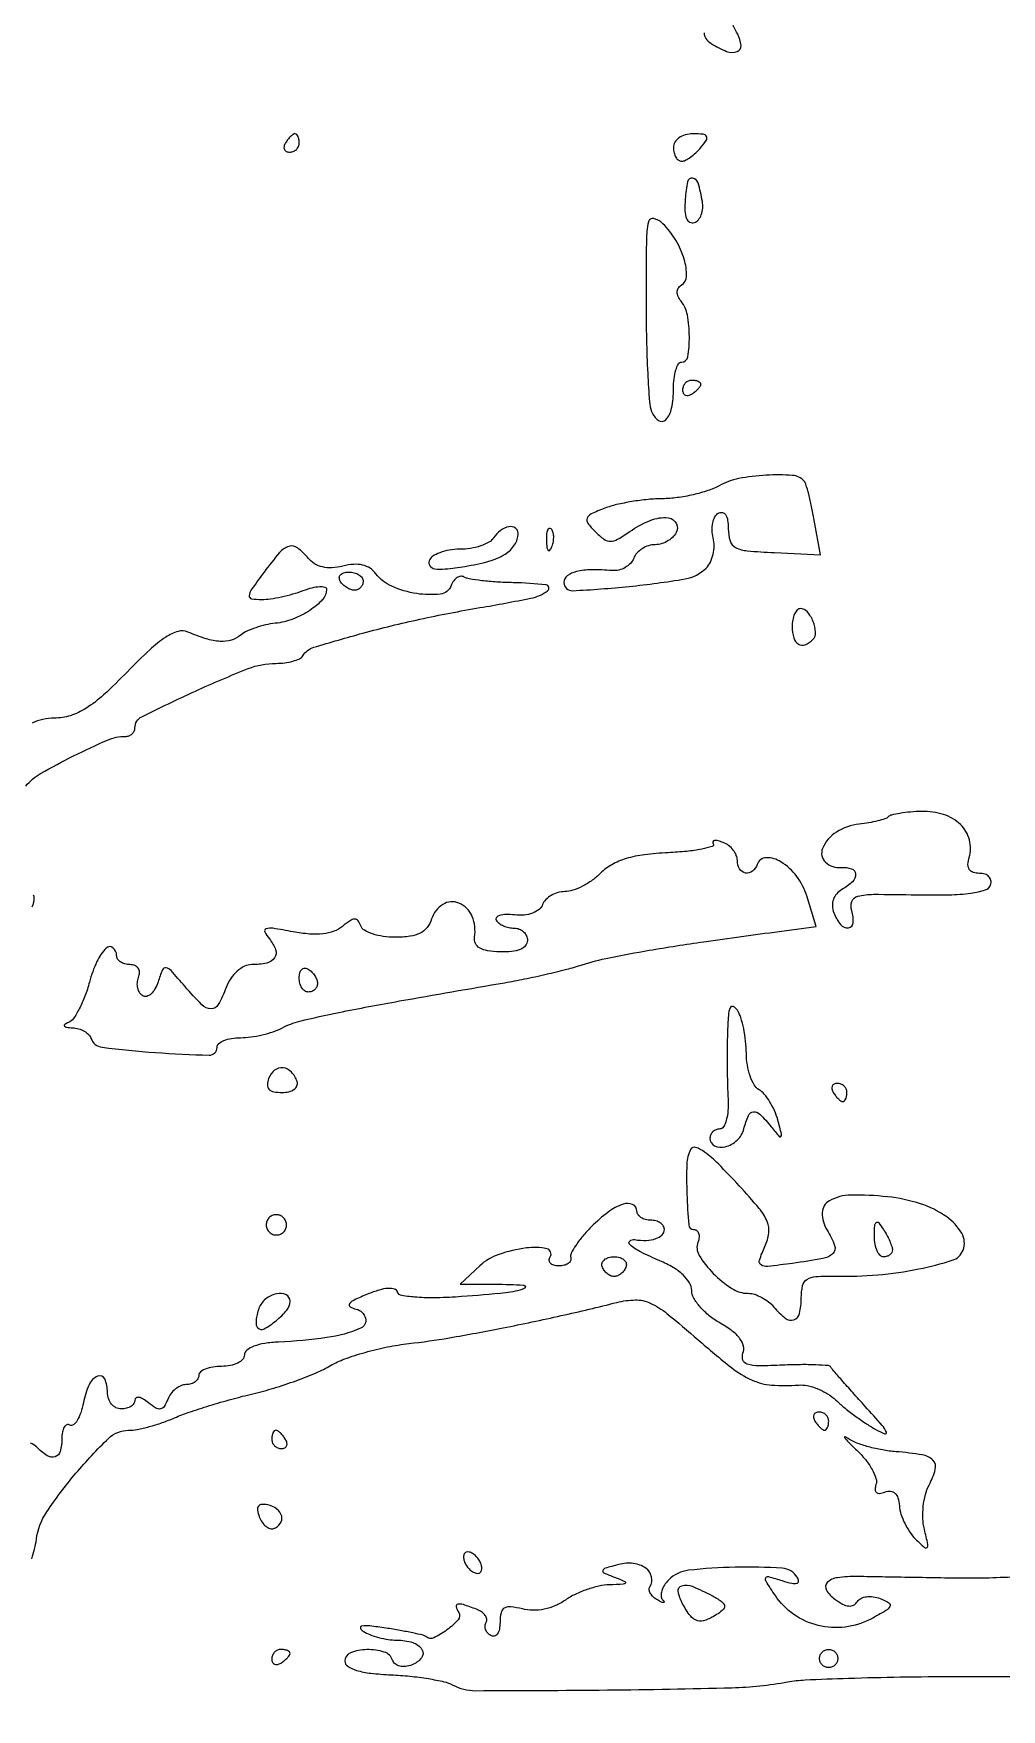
# Model space of a CAD drawing. Extents: x 0 to 4160, y 0 to 3120.
# Drawn here: x 2580.9 to 2686.9, y 1185.4 to 1369 of the extents above; entities that cross this region are included whole.
import ezdxf

# ---------------------------------------------------------------- set-up
doc = ezdxf.new("R2010")
doc.units = 0

msp = doc.modelspace()

# ---------------------------------------------------------------- linework, layer by layer
for points in [[(4159.499279, 606.274193, 0.000001), (4159.667734, 974.478125, 0.000057)], [(757.647081, 3119.740147, 0.000002), (520.492565, 3119.487217, 0.4139)], [(1964.75, 0.149832, 0.000016), (2717.930904, 0.232101, 0.000028), (3351.473438, 0.357111)], [(2654.366429, 1369.072109, 0.184875), (2654.539288, 1368.452232, 0.092369), (2655.144523, 1367.889518, 0.04653), (2656.825979, 1367.031586, 0.183421), (2657.968221, 1367.013311, 0.338573), (2658.402249, 1367.688867, 0.102746), (2658.035184, 1368.934259, -0.011948), (2657.155126, 1370.677546, -0.25237)], [(2580.041083, 1286.549502, -0.088795), (2581.67777, 1287.930718, -0.015073), (2585.288948, 1289.873977, -0.014359), (2589.007287, 1291.601019, -0.101876), (2590.945136, 1292, 0.08667), (2591.347928, 1292.070348, 0.094151), (2591.690134, 1292.272493, 0.100226), (2591.919025, 1292.573773, 0.112955), (2592, 1292.927637, -0.284653), (2592.763241, 1294.159658, -0.00802), (2598.632999, 1296.962443, -0.013581), (2604.425927, 1299.427258, -0.094057), (2607.443651, 1300, 0.031327), (2608.414532, 1300.06089, 0.037057), (2609.315889, 1300.242992, 0.040271), (2610.033781, 1300.508243, 0.146739), (2610.393209, 1300.827208, -0.182412), (2611.606319, 1301.761662, -0.007506), (2616.980105, 1303.309798, -0.01298), (2623.220377, 1304.833748, -0.011459), (2629.795413, 1306.102676, 0.007841), (2635.378326, 1307.13829, 0.11153), (2637.217554, 1307.962366, 0.679127), (2637.044038, 1308.599879, 0.022961), (2633.443214, 1308.837819, -0.010447), (2631.650188, 1308.911308, -0.013273), (2630.000093, 1309.05756, -0.011286), (2628.636454, 1309.246275, -0.09869), (2628.067125, 1309.458514, 0.165967), (2627.695971, 1309.543322, 0.121192), (2627.295, 1309.398996, 0.092824), (2626.923259, 1309.037209, 0.06194), (2626.642842, 1308.511645, -0.278923), (2625.454756, 1307.58886, -0.068456), (2622.873742, 1307.641384, -0.063431), (2620.135024, 1308.440013, -0.131573), (2618.405591, 1309.816013, 0.090128), (2617.765886, 1310.416695, 0.086923), (2616.947825, 1310.763305, 0.073911), (2615.947446, 1310.843308, 0.044568), (2614.770014, 1310.657125, -0.046275), (2613.589397, 1310.474559, -0.070837), (2612.558805, 1310.557703, -0.080691), (2611.691568, 1310.907082, -0.083711), (2610.991978, 1311.509666, 0.056268), (2609.804854, 1312.650816, 0.243644), (2608.87245, 1312.815926, 0.142024), (2607.857091, 1312.143598, 0.016782), (2606.158121, 1310, 0.005626), (2604.747559, 1308.04651, 0.133268), (2604.517247, 1307.413922, 0.395419), (2604.77806, 1307.083985, 0.037212), (2605.904963, 1307, 0.036462), (2606.839347, 1307.06823, 0.016569), (2608.046128, 1307.286479, 0.016305), (2609.308993, 1307.601768, 0.021517), (2610.4349, 1307.975249, -0.027665), (2611.41875, 1308.288241, -0.051293), (2612.246502, 1308.413508, -0.079847), (2612.807805, 1308.350572, -0.336887), (2613, 1308.097694, -0.189169), (2612.56131, 1306.979671, -0.060263), (2611.171719, 1305.803103, -0.05522), (2609.30565, 1304.850812, -0.063918), (2607.365869, 1304.388682, 0.029998), (2606.313981, 1304.212236, 0.025711), (2605.233917, 1303.904485, 0.026529), (2604.280429, 1303.521395, 0.064499), (2603.640993, 1303.117014, -0.101491), (2602.593868, 1302.557906, -0.085874), (2601.345239, 1302.411379, -0.062557), (2599.792253, 1302.693114, -0.026419), (2597.803113, 1303.435566, 0.177453), (2596.729518, 1303.498781, 0.072232), (2595.383438, 1302.870572, 0.042567), (2593.625808, 1301.489645, 0.012539), (2591.177675, 1299.086607, -0.014415), (2588.579592, 1296.555452, -0.044432), (2586.635676, 1295.063155, -0.065361), (2584.931878, 1294.270642, -0.076358), (2583.170016, 1294, 0.109692), (2580.757244, 1293.464228, 0.050047)], [(2580.749555, 1273.321583, 0.101636), (2580.984687, 1274.372445, 0.263731), (2580.863502, 1274.595242, 0.194304)], [(2580.698628, 1201.93232, 0.050808), (2581.207685, 1204.061749, -0.114821), (2582.33853, 1207.050075, -0.027986), (2585.533726, 1211.285014, -0.024693), (2589.10668, 1215.107269, -0.194841), (2591.310633, 1216, 0.048822), (2592.25028, 1216.091969, 0.017245), (2593.569048, 1216.400218, 0.016928), (2595.00399, 1216.840888, 0.019073), (2596.348871, 1217.362445, -0.019776), (2597.932142, 1217.973894, -0.007668), (2600.168201, 1218.699214, -0.007577), (2602.617585, 1219.411972, -0.009304), (2604.925854, 1219.999927, 0.016153), (2607.2285, 1220.620149, 0.013007), (2609.660894, 1221.430062, 0.013212), (2611.869848, 1222.296654, 0.032553), (2613.425854, 1223.077996, -0.045211), (2614.988468, 1223.813807, -0.018738), (2617.212595, 1224.531786, -0.018358), (2619.668888, 1225.127857, -0.022543), (2622, 1225.495152, 0.014665), (2626.451903, 1226.124912, 0.006364), (2632.332455, 1227.210682, 0.006179), (2638.705933, 1228.553592, 0.006991), (2644.786108, 1230.002929, -0.057861), (2646.830848, 1230.27523, -0.112194), (2648.435942, 1229.938727, -0.063117), (2650.288876, 1228.786882, -0.009158), (2653.691697, 1225.917481, 0.012126), (2657.348851, 1222.870566, 0.061634), (2659.608229, 1221.49383, 0.087424), (2661.753451, 1220.946648, 0.038701), (2664.686726, 1220.952583, -0.073096), (2665.662362, 1220.887563, -0.042325), (2666.78855, 1220.542796, -0.041282), (2667.883777, 1219.994436, -0.054038), (2668.771148, 1219.313274, 0.020214), (2669.67195, 1218.519649, 0.011478), (2670.820972, 1217.630001, 0.011447), (2672.021567, 1216.785503, 0.018494), (2673.084422, 1216.129282, 0.031678), (2674.154086, 1215.608867, 0.673604), (2674.33234, 1215.790979, 0.077491), (2673.864379, 1216.528239, 0.004082), (2672, 1218.618251, -0.001809), (2670.639982, 1220.128984, -0.002625), (2669.451304, 1221.473175, -0.001327), (2668.452034, 1222.621339, -0.044147), (2668.238481, 1222.917155, 0.245721), (2667.966364, 1223.084687, 0.007368), (2666.592129, 1223.160657, 0.013063), (2664.927079, 1223.184577, 0.00846), (2663.001117, 1223.129328, -0.009722), (2660.323037, 1223.059269, -0.074352), (2659.080212, 1223.236591, -0.241197), (2658.602839, 1223.693505, -0.176898), (2658.614941, 1224.438937, 0.151707), (2658.666116, 1225.221624, 0.103842), (2658.28183, 1226.032062, 0.070312), (2657.435099, 1226.870859, 0.03072), (2656.108628, 1227.737795, -0.040326), (2654.923578, 1228.545172, -0.043969), (2653.920233, 1229.511404, -0.048565), (2653.225756, 1230.485619, -0.130417), (2653.006323, 1231.301027, 0.136933), (2652.767627, 1232.144809, 0.068458), (2652.060614, 1233.011001, 0.05444), (2650.950802, 1233.838617, 0.034065), (2649.5, 1234.564447, -0.018325), (2647.465698, 1235.503395, -0.057842), (2646.215347, 1236.330874, -0.45583), (2646.209388, 1236.722005, -0.225523), (2646.75, 1236.881579, 0.045548), (2648.016411, 1236.798423, 0.076642), (2649.06249, 1236.987102, 0.109771), (2649.749056, 1237.408136, 0.203238), (2650, 1238, 0.148195), (2649.884432, 1238.381354, 0.098894), (2649.559375, 1238.70625, 0.082425), (2649.073457, 1238.925306, 0.064853), (2648.5, 1239, -0.064853), (2647.926543, 1239.074694, -0.082425), (2647.440625, 1239.29375, -0.098894), (2647.115568, 1239.618646, -0.148195), (2647, 1240, 0.298533), (2646.525587, 1240.723759, 0.18734), (2645.477679, 1240.765662, 0.0796), (2643.851768, 1239.899913, 0.034526), (2642, 1238.285025, 0.021206), (2641.060868, 1237.26102, 0.028618), (2640.307813, 1236.254986, 0.028486), (2639.798864, 1235.383129, 0.188466), (2639.75, 1234.890511, -0.183482), (2639.719722, 1234.552104, -0.131058), (2639.468601, 1234.261588, -0.09321), (2639.019316, 1234.065517, -0.056462), (2638.440983, 1234, -0.066118), (2637.889346, 1234.073267, -0.138808), (2637.521475, 1234.29375, -0.191142), (2637.392057, 1234.620352, -0.139169), (2637.5, 1235, 0.520174), (2637.12148, 1235.881153, 0.083793), (2634.886798, 1235.967343, 0.051192), (2631.854469, 1235.254338, 0.104576), (2629.769625, 1234), (2627.622877, 1232), (2631.478105, 1232, -0.018201), (2634.597675, 1231.886403, -0.806741), (2634.649868, 1231.516901, -0.063731), (2632.613423, 1231.048334, -0.006846), (2627.780102, 1230.635669, -0.01258), (2625.078306, 1230.510425, -0.023347), (2622.88483, 1230.566419, -0.021673), (2621.238472, 1230.757501, -0.279495), (2620.786144, 1231.141567, 0.247863), (2620.445891, 1231.466983, 0.08737), (2619.752821, 1231.538541, 0.055047), (2618.750502, 1231.354701, 0.024312), (2617.479203, 1230.905001, 0.011459), (2616.00561, 1230.261851, 0.1236), (2615.503979, 1229.855871, 0.452376), (2615.570456, 1229.536488, 0.070763), (2616.25, 1229.269285, -0.276554), (2617.267668, 1228.276608, -0.372734), (2616.728936, 1227.176433, -0.064884), (2613.03822, 1226.145897, -0.025238), (2607.75, 1225.656737, 0.027201), (2606.222058, 1225.509353, 0.052131), (2605.031347, 1225.199324, 0.074053), (2604.255866, 1224.768884, 0.233152), (2604, 1224.25, -0.191087), (2603.810654, 1223.772647, -0.088204), (2603.265625, 1223.367188, -0.068025), (2602.456773, 1223.092117, -0.048028), (2601.5, 1223, 0.038131), (2600.542644, 1222.926884, 0.057076), (2599.734375, 1222.70625, 0.074992), (2599.182831, 1222.382936, 0.226478), (2599, 1222, -0.138107), (2598.892621, 1221.618662, -0.100138), (2598.590803, 1221.29375, -0.085896), (2598.139376, 1221.074991, -0.070083), (2597.606989, 1221, 0.10262), (2597.028226, 1220.87995, 0.066761), (2596.441396, 1220.526292, 0.063089), (2595.93577, 1220.003897, 0.069278), (2595.595156, 1219.387376, -0.046359), (2595.210867, 1218.609902, -0.213606), (2594.805677, 1218.333767, -0.1854), (2594.289103, 1218.432755, -0.034203), (2593.488167, 1219.009821, 0.036596), (2592.916296, 1219.417708, 0.090467), (2592.437149, 1219.601328, 0.196891), (2592.132867, 1219.538603, 0.249676), (2592, 1219.289111, -0.154581), (2591.884546, 1218.924592, -0.097814), (2591.559375, 1218.614093, -0.080227), (2591.073563, 1218.404557, -0.061852), (2590.5, 1218.333333, -0.121457), (2589.927903, 1218.474384, -0.100741), (2589.440625, 1218.871875, -0.091482), (2589.113303, 1219.466399, -0.080377), (2589, 1220.166667, 0.104868), (2588.691483, 1221.621464, 0.411895), (2587.920253, 1221.921851, 0.187881), (2586.980103, 1220.989086, 0.055184), (2586.353246, 1219.016231, -0.030376), (2586.061405, 1217.910849, -0.056231), (2585.673804, 1217.068388, -0.089482), (2585.259097, 1216.597495, -0.315879), (2584.878246, 1216.575248, 0.238349), (2584.546421, 1216.603724, 0.167395), (2584.257985, 1216.353754, 0.090017), (2584.062483, 1215.810526, 0.0415), (2584, 1215.059017, -0.062927), (2583.825872, 1213.680929, -0.259641), (2583.267929, 1213.093242, -0.225645), (2582.402022, 1213.215766, -0.050286), (2581.213125, 1214.186875, 0.118707), (2580.583363, 1214.572198, 0.260173)], [(2687.981336, 1199.909532, -0.008911), (2684.770332, 1199.79984, -0.008449), (2681.5, 1199.80171, 0.000089), (2678.265621, 1199.857649, 0.0001), (2675.162822, 1199.910141, 0.000091), (2672.525489, 1199.953748, 0.000554), (2671.160671, 1199.974552, 0.0346), (2668.959936, 1199.853303, 0.167257), (2667.851575, 1199.310149, 0.346386), (2667.756019, 1198.495676, 0.097636), (2668.683825, 1197.489242, 0.035831), (2669.529849, 1196.959133, 0.096159), (2670.206478, 1196.752506, 0.14717), (2670.735808, 1196.852982, 0.135163), (2671.142741, 1197.23096, -0.14137), (2671.533025, 1197.584715, -0.080562), (2672.146999, 1197.771072, -0.068896), (2672.888323, 1197.768356, -0.057833), (2673.649075, 1197.568606, -0.041974), (2674.584337, 1197.109641, -0.382949), (2674.707269, 1196.711172, -0.154674), (2674.279363, 1196.241698, -0.009591), (2672.610964, 1195.318103, -0.091936), (2669.807881, 1194.441628, -0.090429), (2666.859702, 1194.620721, -0.091147), (2664.183447, 1195.824961, -0.095296), (2662.158736, 1197.887451, -0.005686), (2661.136622, 1199.465489, -0.254011), (2661.111708, 1199.843045, -0.367947), (2661.401482, 1199.977362, -0.009057), (2662.914, 1199.527295, 0.01873), (2663.958646, 1199.23832, 0.113021), (2664.517646, 1199.23422, 0.361964), (2664.696165, 1199.464974, 0.130087), (2664.566212, 1199.892866, 0.243302), (2662.91078, 1200.884938, 0.020501), (2657.773806, 1200.995737, 0.022846), (2652.64422, 1200.661247, 0.170267), (2650.47619, 1199.619048, 0.051459), (2649.999817, 1199.033045, 0.068958), (2649.707217, 1198.414809, 0.086456), (2649.633734, 1197.860783, 0.17497), (2649.797619, 1197.458722, -0.056966), (2649.971097, 1197.215557, -0.542517), (2649.921696, 1197.122558, -0.136802), (2649.691051, 1197.165381, -0.016779), (2649.233688, 1197.408773, -0.056818), (2648.782707, 1197.741834, -0.077896), (2648.471639, 1198.137969, -0.098612), (2648.343602, 1198.532752, -0.16924), (2648.417705, 1198.866844, 0.199769), (2648.591986, 1199.952124, 0.180837), (2647.954206, 1200.898658, 0.127888), (2646.618108, 1201.410229, 0.09202), (2645.017772, 1201.294397, 0.006487), (2643.512613, 1200.879852, 0.246626), (2643.267202, 1200.6441, 0.386517), (2643.378285, 1200.392513, 0.011084), (2644.553552, 1199.902281, -0.007625), (2645.681458, 1199.44094, -0.475958), (2645.733537, 1199.259024, -0.233211), (2645.490521, 1199.125337, -0.004224), (2643.972506, 1199.070285, 0.048426), (2642.839454, 1198.928397, 0.028073), (2641.518639, 1198.552183, 0.027845), (2640.224389, 1198.021245, 0.041535), (2639.168162, 1197.405232, -0.051258), (2638.06139, 1196.788201, -0.050381), (2636.845879, 1196.404885, -0.051733), (2635.610685, 1196.279166, -0.061066), (2634.445655, 1196.424284, 0.030695), (2633.155559, 1196.665089, 0.167191), (2632.470377, 1196.520368, 0.209687), (2632.10779, 1196.010258, 0.051183), (2632, 1194.960035, -0.047463), (2631.927931, 1194.202531, -0.105802), (2631.703298, 1193.672008, -0.18465), (2631.370076, 1193.446834, -0.198198), (2630.983688, 1193.510081, -0.07983), (2630.634034, 1193.812384, -0.091224), (2630.415897, 1194.19636, -0.100758), (2630.361422, 1194.600905, -0.122251), (2630.477945, 1194.964314, 0.183919), (2630.547528, 1195.326514, 0.117049), (2630.375571, 1195.725414, 0.08591), (2629.977945, 1196.102846, 0.055443), (2629.412469, 1196.395215, 0.011734), (2627.979666, 1196.906795, 0.124431), (2627.366057, 1196.950978, 0.43987), (2627.195529, 1196.682747, 0.072897), (2627.468991, 1196.050173, -0.328635), (2627.403417, 1195.246959, -0.054282), (2626.190076, 1194.125989, -0.052973), (2624.740669, 1193.273749, -0.289908), (2623.881483, 1193.393642, 0.118419), (2623.581766, 1193.544854, 0.005237), (2622.437061, 1193.802083, 0.008599), (2621.060205, 1194.071694, 0.006014), (2619.5, 1194.330117, 0.00922), (2617.72599, 1194.568683, 0.062994), (2616.845453, 1194.559363, 0.485863), (2616.713762, 1194.334522, 0.158433), (2617, 1193.986971, 0.050892), (2617.731871, 1193.618985, 0.026701), (2618.702976, 1193.307054, 0.026264), (2619.74231, 1193.091068, 0.036364), (2620.690983, 1193.015313, -0.071461), (2622.441779, 1192.751299, -0.182382), (2623.444825, 1191.983787, -0.314177), (2623.397428, 1191.072642, -0.136741), (2622.373352, 1190.313027, -0.060321), (2621.653839, 1190.132435, -0.089581), (2621.006636, 1190.166942, -0.111722), (2620.513309, 1190.407975, -0.143995), (2620.226637, 1190.82009, 0.242394), (2619.319446, 1191.705823, 0.079529), (2617.413324, 1191.972672, 0.086452), (2615.624893, 1191.62481, 0.311039), (2615, 1190.717467, 0.255952), (2615.313397, 1190.145356, 0.070206), (2616.281632, 1189.703267, 0.044311), (2617.848483, 1189.386342, 0.016884), (2620.071734, 1189.21426, -0.014619), (2622.136488, 1189.063846, -0.015549), (2624.146636, 1188.794801, -0.015302), (2625.856451, 1188.45754, -0.066517), (2626.821734, 1188.096197, 0.123722), (2629.303235, 1187.476191, 0.002009), (2643.779143, 1187.553952, 0.004515), (2657.409044, 1187.805026, 0.03828), (2663.5, 1188.440595, -0.033919), (2665.42132, 1188.65801, -0.003194), (2670.167229, 1188.840722, -0.004081), (2675.835169, 1188.976383, -0.0032), (2681.984183, 1189.033992, -0.00343), (2690.334501, 1189.001496, -0.019741)]]:
    msp.add_lwpolyline(points, format="xyb")
for points in [[(2608.5, 1357, 0.082592), (2608.343488, 1356.6179, 0.161196), (2608.3746, 1356.29375, 0.182303), (2608.586039, 1356.078288, 0.108972), (2608.940983, 1356, 0.093332), (2609.345238, 1356.076123, 0.09642), (2609.688914, 1356.29375, 0.099167), (2609.918938, 1356.618444, 0.105053), (2610, 1357, 0.042167), (2609.967655, 1357.382849, 0.061769), (2609.870461, 1357.70625, 0.081139), (2609.727648, 1357.92554, 0.210953), (2609.559017, 1358, 0.151918), (2609.34829, 1357.934461, 0.038439), (2609.066025, 1357.70625, 0.035638), (2608.768994, 1357.382774, 0.029505)], [(2651, 1356.5, 0.056567), (2651.06512, 1355.926247, 0.075975), (2651.257782, 1355.440625, 0.095133), (2651.542775, 1355.115056, 0.167044), (2651.877555, 1355, 0.117955), (2652.299442, 1355.100931, 0.036411), (2652.863015, 1355.440625, 0.034151), (2653.45889, 1355.925951, 0.031583), (2654, 1356.5, 0.027702), (2654.605635, 1357.317973, 0.285199), (2654.61621, 1357.719951, 0.243483), (2654.250092, 1357.95142, 0.02153), (2653.122445, 1358, 0.064485), (2652.286452, 1357.891732, 0.089651), (2651.603741, 1357.573317, 0.107148), (2651.159295, 1357.088601, 0.132926)], [(2652.284624, 1350.874862, 0.025521), (2652.258143, 1349.564187, 0.084515), (2652.428537, 1348.721266, 0.179752), (2652.78245, 1348.320824, 0.21003), (2653.284624, 1348.281952, 0.136496), (2653.723716, 1348.587603, 0.082288), (2654.044996, 1349.139511, 0.071609), (2654.203199, 1349.847004, 0.06287), (2654.166426, 1350.603744, 0.027191), (2653.697006, 1352.62222, 0.294289), (2653.094364, 1353.146007, 0.396649), (2652.54521, 1352.760442, 0.033061)], [(2648, 1339.581787, 0.005371), (2648.044097, 1335.476444, 0.007225), (2648.177656, 1331.760962, 0.005151), (2648.365925, 1328.662262, 0.07399), (2648.604785, 1327.587531, 0.142519), (2649.342283, 1326.61647, 0.376173), (2650.145332, 1326.682041, 0.146325), (2650.799802, 1327.941803, 0.047173), (2651, 1330.059017, -0.028163), (2651.063521, 1331.185864, -0.044168), (2651.257031, 1332.136086, -0.055002), (2651.53787, 1332.802055, -0.271874), (2651.875, 1333, 0.367023), (2652.566776, 1333.586848, 0.04223), (2652.741364, 1335.782437, 0.043136), (2652.522869, 1338.169511, 0.126236), (2651.841305, 1339.660972, -0.05981), (2651.512414, 1340.185203, -0.113006), (2651.406116, 1340.670172, -0.139135), (2651.528112, 1341.085372, -0.11423), (2651.857562, 1341.411968, 0.256361), (2652.432393, 1342.426942, 0.076078), (2652.177493, 1344.256051, 0.062517), (2651.256065, 1346.34627, 0.061408), (2649.842069, 1348.157931, 0.140196), (2648.843173, 1348.712512, 0.419105), (2648.25, 1348.336072, 0.050621), (2648.031417, 1346.364552, 0.002316)], [(2652, 1329.940983, 0.108972), (2652.078288, 1329.586039, 0.182303), (2652.29375, 1329.3746, 0.161196), (2652.6179, 1329.343488, 0.082592), (2653, 1329.5, 0.029505), (2653.382774, 1329.768994, 0.035638), (2653.70625, 1330.066025, 0.038439), (2653.934461, 1330.34829, 0.151918), (2654, 1330.559017, 0.210953), (2653.92554, 1330.727648, 0.081139), (2653.70625, 1330.870461, 0.061769), (2653.382849, 1330.967655, 0.042167), (2653, 1331, 0.105053), (2652.618444, 1330.918938, 0.099167), (2652.29375, 1330.688914, 0.09642), (2652.076123, 1330.345238, 0.093332)], [(2656, 1319.459047, -0.046852), (2654.779131, 1318.923702, -0.023348), (2653.151936, 1318.468238, -0.022949), (2651.408954, 1318.150448, -0.03122), (2649.8151, 1318.035435, 0.022178), (2648.211576, 1317.948817, 0.01609), (2646.438671, 1317.716147, 0.01631), (2644.766819, 1317.385444, 0.033868), (2643.495414, 1316.998257, 0.016269), (2641.973827, 1316.362358, 0.1886), (2641.532593, 1315.906943, 0.269227), (2641.60251, 1315.368883, 0.032561), (2642.421655, 1314.435487, 0.037225), (2643.383064, 1313.607487, 0.160616), (2644.090005, 1313.374741, 0.131536), (2644.878039, 1313.586088, 0.021857), (2646.213847, 1314.437231, -0.052232), (2648.291789, 1315.590406, -0.097831), (2650.165702, 1315.9844, -0.223557), (2651.188516, 1315.518176, -0.27397), (2651.361626, 1314.5, -0.093208), (2651.008218, 1313.926523, -0.06679), (2650.430462, 1313.440625, -0.064917), (2649.72579, 1313.11213, -0.076792), (2649, 1313, 0.076512), (2648.274377, 1312.888308, 0.064861), (2647.570195, 1312.561088, 0.066801), (2646.993156, 1312.077083, 0.093533), (2646.640612, 1311.505832, -0.098591), (2646.287523, 1310.946327, -0.073593), (2645.711733, 1310.495406, -0.071084), (2645.008285, 1310.218086, -0.079906), (2644.283623, 1310.164276, 0.023235), (2642.010985, 1310.252709, 0.058195), (2640.366414, 1310.048016, 0.098053), (2639.359952, 1309.579629, 0.239356), (2639, 1308.87079, 0.429059), (2639.95923, 1307.958742, 0.012546), (2646.145431, 1308.426743, 0.01643), (2652.267179, 1309.248614, 0.156019), (2654.587001, 1310.444144, 0.084697), (2655.043346, 1311.088244, 0.055057), (2655.346006, 1311.950944, 0.053622), (2655.459297, 1312.888393, 0.067327), (2655.353476, 1313.756307, -0.054856), (2655.232499, 1314.578021, -0.060478), (2655.30012, 1315.378865, -0.068773), (2655.535811, 1316.040151, -0.135194), (2655.912882, 1316.446158, -0.184216), (2656.352598, 1316.530372, -0.210263), (2656.706388, 1316.293691, -0.106213), (2656.931913, 1315.685455, -0.035875), (2657, 1314.737728, 0.076009), (2657.201791, 1313.417977, 0.200259), (2657.805151, 1312.699811, 0.096911), (2659.075751, 1312.32956, 0.011183), (2662.055058, 1312.126764), (2667.110117, 1311.896106), (2666.422399, 1315.698053, 0.007978), (2666.128105, 1317.188807, 0.010868), (2665.812269, 1318.522096, 0.007937), (2665.508645, 1319.618289, 0.111547), (2665.311094, 1319.972912, 0.196249), (2664.034244, 1320.594105, 0.030097), (2661.151436, 1320.608646, 0.033974), (2658.134122, 1320.23547, 0.079141)], [(2631.29969, 1313.75, -0.124118), (2630.788872, 1313.269632, -0.045845), (2629.878138, 1312.867188, -0.041918), (2628.758423, 1312.59237, -0.039243), (2627.583333, 1312.5, 0.040978), (2626.435817, 1312.405797, 0.050301), (2625.398441, 1312.125011, 0.058524), (2624.611274, 1311.713433, 0.164039), (2624.241147, 1311.223441, 0.243554), (2624.327103, 1310.677116, 0.198907), (2624.839793, 1310.366828, 0.064905), (2626.007574, 1310.341216, 0.01182), (2628.157814, 1310.62526, 0.02809), (2630.785242, 1311.188415, 0.072422), (2632.559215, 1311.96345, 0.109984), (2633.593504, 1312.977624, 0.139829), (2633.984687, 1314.25, 0.257523), (2633.68516, 1314.820208, 0.194171), (2632.978409, 1314.963074, 0.114822), (2632.049895, 1314.55647, 0.09031)], [(2637.078947, 1313.416667, 0.018894), (2637.137993, 1312.670344, 0.168741), (2637.279315, 1312.37858, 0.470617), (2637.461564, 1312.395823, 0.054073), (2637.683114, 1312.8125, 0.051402), (2637.839148, 1313.359369, 0.05415), (2637.876576, 1313.916927, 0.060344), (2637.797407, 1314.402231, 0.126455), (2637.604167, 1314.729167, 0.296942), (2637.385309, 1314.77538, 0.208169), (2637.200665, 1314.592839, 0.077125), (2637.089945, 1314.112848, 0.028489)], [(2617, 1309, -0.092995), (2616.928382, 1308.618268, -0.096318), (2616.723586, 1308.29375, -0.099231), (2616.418051, 1308.076556, -0.105429), (2616.059017, 1308, -0.089642), (2615.653442, 1308.073302, -0.053229), (2615.2129, 1308.29375, -0.051032), (2614.806203, 1308.617485, -0.06081), (2614.5, 1309, -0.139169), (2614.392057, 1309.379648, -0.191142), (2614.521475, 1309.70625, -0.138808), (2614.889346, 1309.926733, -0.066118), (2615.440983, 1310, -0.062283), (2616.037096, 1309.925455, -0.080552), (2616.542039, 1309.70625, -0.097988), (2616.879982, 1309.381379, -0.153634)], [(2664, 1304, 0.069473), (2664.16822, 1302.79516, 0.186855), (2664.680805, 1302.116527, 0.235241), (2665.420792, 1302.047981, 0.104297), (2666.264432, 1302.597766, 0.214275), (2666.569868, 1303.401339, 0.081237), (2666.300655, 1304.599301, 0.081579), (2665.665438, 1305.6448, 0.218907), (2664.893011, 1306, 0.208972), (2664.551578, 1305.850784, 0.081888), (2664.262322, 1305.4125, 0.06238), (2664.065528, 1304.765672, 0.042713)], [(2674.516511, 1283.183177, -0.117376), (2674.165449, 1282.96711, -0.01801), (2673.37234, 1282.737315, -0.019284), (2672.398708, 1282.532397, -0.015666), (2671.342281, 1282.386167, 0.114186), (2668.857583, 1281.525079, 0.154673), (2667.331484, 1279.723827, 0.313393), (2667.652019, 1278.230369, 0.212188), (2669.357629, 1277.638889, -0.09854), (2670.50464, 1277.509789, -0.314798), (2670.947436, 1276.930107, -0.21568), (2670.608208, 1276.0869, -0.063396), (2669.45942, 1275.237228, 0.084567), (2668.876573, 1274.766926, 0.09686), (2668.515176, 1274.150133, 0.095713), (2668.410208, 1273.436521, 0.080576), (2668.566409, 1272.687538, 0.076136), (2669.301622, 1271.398644, 0.258001), (2670.164236, 1271.038564, 0.363671), (2670.690116, 1271.587836, 0.093615), (2670.530603, 1272.903579, -0.164063), (2670.548768, 1273.918442, -0.251532), (2671.186548, 1274.494775, -0.060915), (2672.915163, 1274.703755, -0.004647), (2677.620608, 1274.653579, 0.009517), (2681.178101, 1274.650294, 0.029034), (2683.585285, 1274.833986, 0.041248), (2685.152765, 1275.179018, 0.240288), (2685.740727, 1275.75, 0.132209), (2685.77193, 1276.22557, 0.145472), (2685.556647, 1276.632812, 0.121607), (2685.114639, 1276.905981, 0.078042), (2684.515946, 1277, -0.079644), (2683.826103, 1277.110585, -0.172165), (2683.406805, 1277.435259, -0.155343), (2683.260512, 1277.97928, -0.061791), (2683.391979, 1278.75, 0.139773), (2683.419994, 1280.664936, 0.135188), (2682.437161, 1282.335213, 0.115419), (2680.581651, 1283.448378, 0.084945), (2678.199732, 1283.786616, 0.014537), (2676.948287, 1283.714583, 0.018958), (2675.810197, 1283.572178, 0.016815), (2674.886023, 1283.388666, 0.139839)], [(2655.352179, 1280.238546, -0.490664), (2655.239061, 1279.937209, -0.026053), (2654.090558, 1279.64726, -0.024584), (2652.453059, 1279.406406, -0.013227), (2650.416882, 1279.262765, 0.020594), (2647.813221, 1279.040509, 0.042195), (2645.811563, 1278.612451, 0.053542), (2644.25214, 1277.94946, 0.069214), (2643.012765, 1277.012765, -0.041478), (2642.102894, 1276.242511, -0.035952), (2641.035178, 1275.59125, -0.037603), (2639.976329, 1275.142745, -0.081554), (2639.106989, 1275, 0.068977), (2638.342611, 1274.894047, 0.063001), (2637.610118, 1274.583225, 0.066744), (2637.018632, 1274.123759, 0.103028), (2636.669529, 1273.581191, -0.134101), (2636.270698, 1273.037637, -0.07927), (2635.564861, 1272.640075, -0.066313), (2634.637473, 1272.430436, -0.049846), (2633.590402, 1272.440619, 0.029785), (2632.65388, 1272.48728, 0.068247), (2631.956311, 1272.384667, 0.147946), (2631.608995, 1272.15905, 0.324333), (2631.586878, 1271.859428, 0.09969), (2631.895049, 1271.53015, 0.052249), (2632.385296, 1271.252457, 0.049028), (2632.968421, 1271.06374, 0.053806), (2633.559017, 1271, -0.093034), (2634.109086, 1270.896757, -0.09633), (2634.576711, 1270.601534, -0.099224), (2634.889686, 1270.161088, -0.105386), (2635, 1269.643519, -0.18166), (2634.788674, 1269.08106, -0.115341), (2634.213386, 1268.668332, -0.074237), (2633.269107, 1268.432785, -0.032892), (2631.981894, 1268.393519, -0.03056), (2630.622517, 1268.524927, -0.092085), (2629.748372, 1268.835249, -0.15479), (2629.298409, 1269.329151, -0.149202), (2629.206936, 1270, 0.139678), (2628.937904, 1272.291703, 0.196104), (2627.50327, 1273.736951, 0.245624), (2625.733575, 1273.595211, 0.17728), (2624.5, 1272, -0.088058), (2624.009282, 1271.064269, -0.11219), (2623.258985, 1270.446667, -0.084292), (2622.142775, 1270.104974, -0.03223), (2620.515946, 1270, -0.03495), (2619.202972, 1270.091888, -0.045135), (2618.026933, 1270.367188, -0.052169), (2617.137604, 1270.769042, -0.181322), (2616.745955, 1271.25, 0.079943), (2616.456408, 1271.8005, 0.243839), (2616.087478, 1271.978121, 0.141652), (2615.571268, 1271.812151, 0.024365), (2614.738424, 1271.190466, -0.08573), (2613.797844, 1270.653284, -0.059751), (2612.604703, 1270.375793, -0.047741), (2611.127936, 1270.355501, -0.025865), (2609.325803, 1270.597323, 0.006843), (2607.119456, 1270.979288, 0.113413), (2606.380313, 1270.928856, 0.465532), (2606.234833, 1270.589897, 0.056489), (2606.741324, 1269.814847, -0.083902), (2607.415288, 1268.649325, -0.244334), (2607.305175, 1267.754313, -0.190869), (2606.445614, 1267.176416, -0.053727), (2604.808582, 1267, 0.112202), (2604.010679, 1266.818665, 0.070214), (2603.209797, 1266.285745, 0.063065), (2602.507495, 1265.480956, 0.057116), (2602, 1264.5, -0.034933), (2601.130106, 1262.618943, -0.281098), (2600.337972, 1262.165663, -0.193152), (2599.346627, 1262.596428, -0.017358), (2597.474406, 1264.628138, 0.006586), (2595.957874, 1266.346714, 0.169304), (2595.419993, 1266.639981, 0.346261), (2595.019014, 1266.419394, 0.023467), (2594.536061, 1265.113618, -0.049332), (2594.202782, 1264.338161, -0.082047), (2593.763146, 1263.781218, -0.119292), (2593.29288, 1263.523469, -0.207266), (2592.85983, 1263.58663, -0.11719), (2592.519938, 1263.927537, -0.081778), (2592.313961, 1264.43236, -0.074992), (2592.270074, 1265.020359, -0.07293), (2592.400442, 1265.601151, 0.09076), (2592.503811, 1266.152345, 0.149089), (2592.36845, 1266.603253, 0.151904), (2592.007196, 1266.896377, 0.095326), (2591.468615, 1267, -0.066306), (2590.907207, 1267.074778, -0.083434), (2590.431406, 1267.29375, -0.099317), (2590.113181, 1267.618655, -0.145266), (2590, 1268, 0.224867), (2589.596815, 1268.851165, 0.382654), (2588.864038, 1268.818253, 0.092817), (2587.831211, 1267.340136, 0.040459), (2587.020851, 1265.077436, -0.024093), (2586.526049, 1263.539172, -0.029578), (2585.912894, 1262.160694, -0.030451), (2585.275373, 1261.093638, -0.147805), (2584.732307, 1260.656383, 0.045514), (2584.321482, 1260.444921, 0.437427), (2584.290099, 1260.272238, 0.201385), (2584.522572, 1260.136521, 0.020911), (2585.166667, 1260.078947, -0.05767), (2585.830224, 1259.970129, -0.058697), (2586.44718, 1259.712899, -0.064767), (2586.927888, 1259.353773, -0.120088), (2587.185437, 1258.943689, 0.289748), (2588.408624, 1257.944398, 0.012089), (2594.272603, 1257.375175, 0.011659), (2600.125033, 1257.086565, 0.421837), (2601, 1257.939109, -0.221207), (2601.188883, 1258.345154, -0.077131), (2601.753687, 1258.688363, -0.058651), (2602.583288, 1258.922352, -0.039456), (2603.565741, 1259, 0.034007), (2604.691919, 1259.076684, 0.023093), (2605.956213, 1259.309559, 0.023323), (2607.161608, 1259.649619, 0.042473), (2608.10056, 1260.053818, -0.06355), (2610.086924, 1260.811639, -0.00918), (2614.328598, 1261.756495, -0.006519), (2620.969731, 1263.018422, -0.001405), (2632.5, 1265.02058, 0.00832), (2634.670281, 1265.428432, 0.006135), (2637.059375, 1265.949323, 0.006203), (2639.306361, 1266.497637, 0.013779), (2641, 1266.983377, -0.026113), (2643.948138, 1267.750772, -0.008675), (2648.338369, 1268.572738, -0.006576), (2654.317823, 1269.504483, -0.00259), (2662.573665, 1270.636336), (2666.64733, 1271.173338), (2665.59692, 1274.529333, 0.085496), (2664.502801, 1276.662537, 0.090483), (2662.775656, 1278.258139, 0.148535), (2661.162953, 1278.705235, 0.313927), (2660.166667, 1277.974483, -0.140621), (2659.642372, 1277.222725, -0.221837), (2658.893107, 1277.034765, -0.214358), (2658.248017, 1277.488653, -0.134637), (2658, 1278.393011, 0.099245), (2657.884326, 1278.970043, 0.066853), (2657.544118, 1279.551764, 0.063789), (2657.041363, 1280.049809, 0.071843), (2656.448062, 1280.381557, 0.029523), (2655.880259, 1280.5618, 0.094811), (2655.485972, 1280.585205, 0.281928), (2655.328867, 1280.458327, 0.22757)], [(2612, 1264.940983, -0.105429), (2611.923444, 1264.581949, -0.099231), (2611.70625, 1264.276414, -0.096318), (2611.381732, 1264.071618, -0.092995), (2611, 1264, -0.153634), (2610.618621, 1264.120018, -0.097988), (2610.29375, 1264.457961, -0.080552), (2610.074545, 1264.962904, -0.062283), (2610, 1265.559017, -0.066118), (2610.073267, 1266.110654, -0.138808), (2610.29375, 1266.478525, -0.191142), (2610.620352, 1266.607943, -0.139169), (2611, 1266.5, -0.06081), (2611.382515, 1266.193797, -0.051032), (2611.70625, 1265.7871, -0.053229), (2611.926698, 1265.346558, -0.089642)], [(2656.913996, 1259.5, 0.005591), (2656.882216, 1257.731524, 0.003811), (2656.883894, 1255.720312, 0.00384), (2656.915204, 1253.780116, 0.00772), (2656.975301, 1252.25, -0.031382), (2656.965278, 1251.004801, -0.049787), (2656.784711, 1249.954688, -0.065536), (2656.47746, 1249.229308, -0.265821), (2656.076618, 1249, 0.091749), (2655.665616, 1248.923942, 0.09593), (2655.316256, 1248.70625, 0.099459), (2655.082468, 1248.381535, 0.10684), (2655, 1248, 0.281425), (2655.5095, 1247.166479, 0.186298), (2656.657974, 1247.045322, 0.12179), (2657.977815, 1247.776075, 0.142701), (2658.710251, 1249, -0.034211), (2659.209078, 1250.484486, -0.280683), (2659.761401, 1250.887992, -0.224133), (2660.474477, 1250.62177, -0.023401), (2661.691536, 1249.25, 0.005664), (2662.575154, 1248.179914, 0.443174), (2662.771817, 1248.173048, 0.261568), (2662.838667, 1248.424646, 0.003658), (2662.420785, 1250, 0.038017), (2662.058518, 1251.01569, 0.034438), (2661.536431, 1252.000534, 0.03617), (2660.942796, 1252.817103, 0.085508), (2660.369006, 1253.29969, -0.130692), (2659.841826, 1253.830243, -0.047315), (2659.397647, 1254.804562, -0.042932), (2659.091695, 1256.016065, -0.039213), (2658.984687, 1257.29969, 0.026478), (2658.907515, 1258.634991, 0.023963), (2658.689119, 1260.000534, 0.024708), (2658.37417, 1261.204236, 0.067205), (2658, 1262, 0.132258), (2657.553112, 1262.403218, 0.432277), (2657.219274, 1262.283263, 0.085004), (2657.010355, 1261.430309, 0.010365)], [(2606.654592, 1254.542264, 0.081514), (2606.510442, 1253.844561, 0.202481), (2606.689825, 1253.365797, 0.158084), (2607.20553, 1253.084618, 0.046434), (2608.114718, 1253, 0.056567), (2608.876637, 1253.086475, 0.099336), (2609.452526, 1253.346453, 0.142315), (2609.756874, 1253.733785, 0.178101), (2609.770833, 1254.1875, 0.108471), (2609.143401, 1255.239343, 0.17771), (2608.226869, 1255.699278, 0.199197), (2607.308508, 1255.435308, 0.133599)], [(2668.5, 1253, 0.029505), (2668.768994, 1252.617226, 0.035638), (2669.066025, 1252.29375, 0.038439), (2669.34829, 1252.065539, 0.151918), (2669.559017, 1252, 0.210953), (2669.727648, 1252.07446, 0.081139), (2669.870461, 1252.29375, 0.061769), (2669.967655, 1252.617151, 0.042167), (2670, 1253, 0.105053), (2669.918938, 1253.381556, 0.099167), (2669.688914, 1253.70625, 0.09642), (2669.345238, 1253.923877, 0.093332), (2668.940983, 1254, 0.108972), (2668.586039, 1253.921712, 0.182303), (2668.3746, 1253.70625, 0.161196), (2668.343488, 1253.3821, 0.082592)], [(2652.870906, 1246.75, 0.111939), (2652.457937, 1245.157376, 0.016967), (2652.468426, 1241.847024, 0.010993), (2652.667164, 1238.487316, 0.390663), (2653.195679, 1238, -0.159945), (2653.539149, 1237.887242, -0.151749), (2653.757768, 1237.590646, -0.111354), (2653.80858, 1237.139659, -0.06429), (2653.679223, 1236.606453, 0.233943), (2653.815226, 1235.151636, 0.056094), (2655.355877, 1233.186503, 0.055516), (2657.393675, 1231.528805, 0.143979), (2659.192007, 1231, -0.078493), (2659.881281, 1230.891123, -0.044353), (2660.661635, 1230.559375, -0.042939), (2661.408256, 1230.073993, -0.054002), (2662, 1229.5, 0.051485), (2663.248116, 1228.2771, 0.251929), (2664.187679, 1228.107362, 0.26468), (2664.813385, 1228.794769, 0.055294), (2665, 1230.477081, -0.052402), (2665.14353, 1231.842841, -0.200858), (2665.620257, 1232.530989, -0.130408), (2666.595652, 1232.842519, -0.017875), (2668.75, 1232.872787, 0.026917), (2673.384786, 1233.021729, 0.028822), (2677.870571, 1233.670229, 0.025463), (2681.545455, 1234.616867, 0.229233), (2682.723911, 1235.722906, 0.226865), (2682.576222, 1237.570425, 0.107818), (2680.927126, 1239.37376, 0.076244), (2678.048484, 1240.810916, 0.051373), (2674.448632, 1241.571416, 0.029756), (2670.427795, 1241.756698, 0.122732), (2668.090764, 1241.140776, 0.269367), (2667.297185, 1239.824716, 0.143822), (2667.819288, 1237.933134, -0.046894), (2668.65606, 1236.249617, -0.301016), (2668.461083, 1235.366179, -0.148495), (2667.360255, 1234.801494, -0.01145), (2664.041524, 1234.278744, -0.006595), (2661.323058, 1233.95056, -0.165798), (2660.601065, 1234.113265, -0.350543), (2660.416413, 1234.625121, -0.024863), (2661.01565, 1236.135002, 0.074036), (2661.439828, 1237.611657, 0.133743), (2661.272908, 1238.849995, 0.074501), (2660.390895, 1240.293058, 0.012035), (2658.210323, 1242.772179, 0.00889), (2655.914996, 1245.171441, 0.037384), (2654.410447, 1246.477837, 0.083436), (2653.428403, 1246.981387, 0.365439)], [(2606.552786, 1239.08541, 0.099038), (2606.401684, 1238.679226, 0.097945), (2606.417584, 1238.244476, 0.097945), (2606.597789, 1237.848514, 0.099038), (2606.91459, 1237.552786, 0.099038), (2607.320774, 1237.401684, 0.097945), (2607.755524, 1237.417584, 0.097945), (2608.151486, 1237.597789, 0.099038), (2608.447214, 1237.91459, 0.099038), (2608.598316, 1238.320774, 0.097945), (2608.582416, 1238.755524, 0.097945), (2608.402211, 1239.151486, 0.099038), (2608.08541, 1239.447214, 0.099038), (2607.679226, 1239.598316, 0.097945), (2607.244476, 1239.582416, 0.097945), (2606.848514, 1239.402211, 0.099038)], [(2674.984687, 1235.75, -0.133323), (2674.913292, 1235.464042, -0.102891), (2674.701752, 1235.220313, -0.089496), (2674.380956, 1235.056386, -0.073605), (2674, 1235, -0.210568), (2673.618823, 1235.167975, -0.082215), (2673.298248, 1235.660938, -0.062416), (2673.082804, 1236.388595, -0.042523), (2673.015313, 1237.25, -0.011293), (2673.050422, 1238.444209, -0.220444), (2673.218347, 1238.762149, -0.409657), (2673.479509, 1238.728886, -0.023197), (2674, 1238, -0.019837), (2674.372171, 1237.370687, -0.02047), (2674.689119, 1236.720312, -0.020703), (2674.916329, 1236.136466, -0.077483)], [(2645.808333, 1233.925, -0.073624), (2645.600259, 1233.514089, -0.066918), (2645.276198, 1233.165781, -0.070382), (2644.889952, 1232.930417, -0.102038), (2644.5, 1232.85, -0.102038), (2644.110048, 1232.930417, -0.070382), (2643.723802, 1233.165781, -0.066918), (2643.399741, 1233.514089, -0.073624), (2643.191667, 1233.925, -0.159683), (2643.189601, 1234.333474, -0.143818), (2643.428177, 1234.684219, -0.107546), (2643.888977, 1234.920344, -0.064908), (2644.5, 1235, -0.064908), (2645.111023, 1234.920344, -0.107546), (2645.571823, 1234.684219, -0.143818), (2645.810399, 1234.333474, -0.159683)], [(2605.58345, 1229.356872, 0.034126), (2605.378864, 1228.691214, 0.042229), (2605.284831, 1228.049722, 0.047534), (2605.302832, 1227.518237, 0.165627), (2605.452295, 1227.214371, 0.333018), (2606.160369, 1227.112807, 0.046577), (2607.46553, 1227.99342, 0.046234), (2608.650163, 1229.163094, 0.176641), (2609, 1230.122445, 0.284892), (2608.557524, 1230.835983, 0.171933), (2607.536235, 1230.959234, 0.114217), (2606.331037, 1230.380197, 0.13304)], [(2666.5, 1217, 0.029505), (2666.768994, 1216.617226, 0.035638), (2667.066025, 1216.29375, 0.038439), (2667.34829, 1216.065539, 0.151918), (2667.559017, 1216, 0.210953), (2667.727648, 1216.07446, 0.081139), (2667.870461, 1216.29375, 0.061769), (2667.967655, 1216.617151, 0.042167), (2668, 1217, 0.105053), (2667.918938, 1217.381556, 0.099167), (2667.688914, 1217.70625, 0.09642), (2667.345238, 1217.923877, 0.093332), (2666.940983, 1218, 0.108972), (2666.586039, 1217.921712, 0.182303), (2666.3746, 1217.70625, 0.161196), (2666.343488, 1217.3821, 0.082592)], [(2607, 1215, 0.105053), (2607.081062, 1214.618444, 0.099167), (2607.311086, 1214.29375, 0.09642), (2607.654762, 1214.076123, 0.093332), (2608.059017, 1214, 0.108972), (2608.413961, 1214.078288, 0.182303), (2608.6254, 1214.29375, 0.161196), (2608.656512, 1214.6179, 0.082592), (2608.5, 1215, 0.029505), (2608.231006, 1215.382774, 0.035638), (2607.933975, 1215.70625, 0.038439), (2607.65171, 1215.934461, 0.151918), (2607.440983, 1216, 0.210953), (2607.272352, 1215.92554, 0.081139), (2607.129539, 1215.70625, 0.061769), (2607.032345, 1215.382849, 0.042167)], [(2671.068134, 1213.829176, -0.034368), (2672.017595, 1212.802407, -0.04208), (2672.748344, 1211.719185, -0.047228), (2673.182082, 1210.734687, -0.161981), (2673.181684, 1210.045051, 0.069661), (2673.08182, 1209.504403, 0.23407), (2673.223266, 1209.184496, 0.210617), (2673.579705, 1209.082206, 0.057741), (2674.159022, 1209.230781, -0.107666), (2674.781127, 1209.326013, -0.17589), (2675.264831, 1209.115307, -0.132816), (2675.590561, 1208.581238, -0.052146), (2675.745717, 1207.7256, 0.059041), (2675.922175, 1206.823314, 0.035411), (2676.329596, 1205.808764, 0.035039), (2676.886088, 1204.842903, 0.050554), (2677.51605, 1204.085469, 0.010056), (2678.509855, 1203.148654, 0.41501), (2678.777774, 1203.162324, 0.242276), (2678.866852, 1203.50035, 0.005627), (2678.480774, 1205.156859, -0.050995), (2678.316934, 1206.333693, -0.035659), (2678.363648, 1207.673285, -0.036077), (2678.596381, 1208.964948, -0.060325), (2678.995989, 1209.992506, 0.056508), (2679.682658, 1211.719213, 0.267586), (2679.422071, 1212.709476, 0.159605), (2678.254763, 1213.308343, 0.019724), (2675.376377, 1213.649679, -0.02504), (2673.881388, 1213.843094, -0.022509), (2672.35825, 1214.189685, -0.023145), (2671.020282, 1214.625711, -0.063287), (2670.143186, 1215.090978, 0.064718), (2669.794724, 1215.274554, 0.744142), (2669.737075, 1215.198235, 0.039271), (2670.16051, 1214.706652, 0.006362)], [(2605.626714, 1206.530385, 0.055764), (2605.93439, 1205.936235, 0.07296), (2606.343966, 1205.483049, 0.090133), (2606.787707, 1205.234569, 0.16457), (2607.198207, 1205.232736, 0.160765), (2607.931061, 1205.779007, 0.216905), (2608.0806, 1206.581414, 0.172162), (2607.561494, 1207.366996, 0.110591), (2606.556328, 1207.822649, 0.063478), (2605.893064, 1207.874843, 0.228595), (2605.53038, 1207.677779, 0.200672), (2605.430496, 1207.246378, 0.049503)], [(2628, 1202.118034, 0.085235), (2628.073533, 1201.689814, 0.053414), (2628.29375, 1201.230237, 0.051777), (2628.617474, 1200.810561, 0.064269), (2629, 1200.5, 0.076764), (2629.382383, 1200.338175, 0.154201), (2629.70625, 1200.357263, 0.186277), (2629.920761, 1200.550471, 0.117858), (2630, 1200.881966, 0.085235), (2629.926467, 1201.310186, 0.053414), (2629.70625, 1201.769763, 0.051777), (2629.382526, 1202.189439, 0.064269), (2629, 1202.5, 0.076764), (2628.617617, 1202.661825, 0.154201), (2628.29375, 1202.642737, 0.186277), (2628.079239, 1202.449529, 0.117858)], [(2655.200841, 1197.892513, -0.022513), (2656.234622, 1197.27786, -0.165834), (2656.581997, 1196.830904, -0.279935), (2656.489326, 1196.404266, -0.061692), (2655.8851, 1195.907826, -0.040964), (2654.52605, 1195.195668, -0.170328), (2653.616231, 1195.137934, -0.164972), (2652.852252, 1195.661771, -0.037858), (2652, 1197, -0.075743), (2651.519749, 1198.356786, -0.390128), (2651.903709, 1198.976164, -0.167633), (2653.057501, 1198.906566, -0.024748)], [(2607, 1190.940983, 0.108972), (2607.078288, 1190.586039, 0.182303), (2607.29375, 1190.3746, 0.161196), (2607.6179, 1190.343488, 0.082592), (2608, 1190.5, 0.029505), (2608.382774, 1190.768994, 0.035638), (2608.70625, 1191.066025, 0.038439), (2608.934461, 1191.34829, 0.151918), (2609, 1191.559017, 0.210953), (2608.92554, 1191.727648, 0.081139), (2608.70625, 1191.870461, 0.061769), (2608.382849, 1191.967655, 0.042167), (2608, 1192, 0.105053), (2607.618444, 1191.918938, 0.099167), (2607.29375, 1191.688914, 0.09642), (2607.076123, 1191.345238, 0.093332)], [(2669, 1191, -0.099038), (2668.923658, 1190.618362, -0.097945), (2668.70625, 1190.29375, -0.097945), (2668.381638, 1190.076342, -0.099038), (2668, 1190, -0.099038), (2667.618362, 1190.076342, -0.097945), (2667.29375, 1190.29375, -0.097945), (2667.076342, 1190.618362, -0.099038), (2667, 1191, -0.099038), (2667.076342, 1191.381638, -0.097945), (2667.29375, 1191.70625, -0.097945), (2667.618362, 1191.923658, -0.099038), (2668, 1192, -0.099038), (2668.381638, 1191.923658, -0.097945), (2668.70625, 1191.70625, -0.097945), (2668.923658, 1191.381638, -0.099038)]]:
    msp.add_lwpolyline(points, format="xyb", close=True)

doc.saveas('drawing.dxf')
